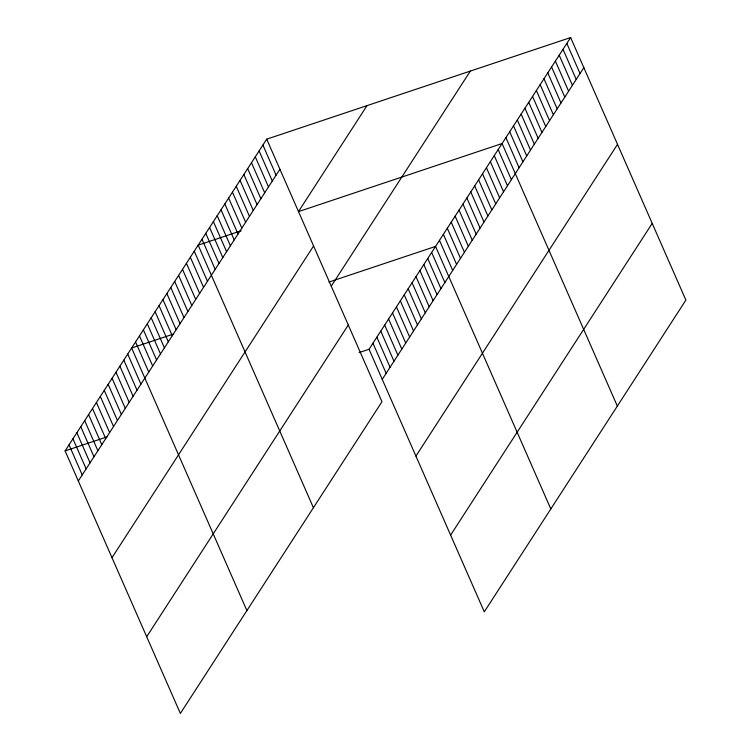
<?xml version="1.0" encoding="UTF-8"?>
<svg xmlns="http://www.w3.org/2000/svg" width="751" height="751" viewBox="0 0 751 751"><rect width="100%" height="100%" fill="white"/><g stroke="black" fill="none" stroke-linecap="round" stroke-linejoin="round"><path stroke-width="1.13" d="M266.708 139.17L381.968 401.719L180.371 713.45L65.112 450.9L266.708 139.17L570.629 37.55L685.888 300.1L484.292 611.83L369.032 349.281L570.629 37.55M78.32 480.978L279.916 169.247M367.004 105.638L298.466 211.622L502.09 143.535L617.341 406.094M111.993 557.693L313.589 245.962M331.36 285.99L470.342 71.082M146.689 636.735L348.286 325.005M382.24 379.368L583.837 67.637M415.923 456.082L617.51 144.352M450.609 535.116L652.206 223.385M241.155 230.782L198.17 245.155L313.42 507.704M173.519 334.026L131.641 348.023L246.891 610.582M328.938 282.057L435.561 246.412L550.812 508.962M65.112 450.9L106.999 436.894M359.119 352.595L369.032 349.281M566.827 43.436L580.035 73.523M563.015 49.322L576.224 79.409M559.213 55.217L572.412 85.304M555.402 61.103L568.61 91.19M551.591 66.989L564.799 97.076M547.789 72.875L560.988 102.962M543.977 78.771L557.186 108.848M540.166 84.656L553.374 114.743M536.364 90.542L549.563 120.629M532.553 96.428L545.761 126.515M528.742 102.324L541.95 132.401M524.94 108.21L538.148 138.297M521.128 114.096L534.337 144.183M517.326 119.982L530.525 150.069M513.515 125.877L526.723 155.955M509.704 131.763L522.912 161.85M505.902 137.649L519.101 167.736M498.176 149.59L511.384 179.677M494.261 155.645L507.469 185.722M490.347 161.69L503.555 191.777M486.432 167.745L499.64 197.832M482.527 173.791L495.726 203.878M478.612 179.846L491.821 209.933M474.698 185.901L487.906 215.978M470.783 191.946L483.991 222.033M466.869 198.001L480.077 228.088M462.954 204.047L476.162 234.134M459.039 210.102L472.248 240.189M455.134 216.157L468.333 246.234M451.22 222.202L464.418 252.289M447.305 228.257L460.513 258.344M443.39 234.312L456.599 264.39M439.476 240.358L452.684 270.444M431.647 252.458L444.855 282.545M427.732 258.513L440.94 288.6M423.827 264.568L437.026 294.645M419.912 270.613L433.12 300.7M415.998 276.668L429.206 306.755M412.083 282.714L425.291 312.801M408.168 288.769L421.377 318.856M404.254 294.824L417.462 324.901M400.339 300.869L413.548 330.956M396.434 306.924L409.633 337.011M392.52 312.97L405.718 343.057M388.605 319.025L401.813 349.112M384.69 325.08L397.899 355.157M380.776 331.125L393.984 361.212M376.861 337.18L390.069 367.267M372.947 343.226L386.155 373.313M262.906 145.056L276.105 175.143M259.095 150.942L272.303 181.029M255.284 156.828L268.492 186.915M251.482 162.723L264.69 192.8M247.67 168.609L260.879 198.696M243.859 174.495L257.067 204.582M240.057 180.381L253.265 210.468M236.246 186.276L249.454 216.354M232.444 192.162L245.643 222.249M228.633 198.048L241.841 228.135M224.821 203.934L238.029 234.021M221.019 209.829L234.218 239.907M217.208 215.715L230.416 245.802M213.397 221.601L226.605 251.688M209.595 227.487L222.803 257.574M205.783 233.383L218.992 263.46M201.972 239.269L215.18 269.356M194.256 251.21L207.464 281.287M190.341 257.255L203.549 287.342M186.426 263.31L199.635 293.397M182.512 269.356L195.72 299.442M178.597 275.41L191.805 305.497M174.692 281.465L187.891 311.543M170.777 287.511L183.986 317.598M166.863 293.566L180.071 323.653M162.948 299.621L176.156 329.698M159.034 305.666L172.242 335.753M155.119 311.721L168.327 341.808M151.204 317.767L164.413 347.854M147.299 323.822L160.498 353.909M143.385 329.877L156.584 359.954M139.47 335.922L152.678 366.009M135.555 341.977L148.764 372.064M127.726 354.078L140.935 384.165M123.812 360.133L137.02 390.21M119.897 366.178L133.105 396.265M115.992 372.233L129.191 402.32M112.077 378.279L125.286 408.366M108.163 384.334L121.371 414.421M104.248 390.389L117.456 420.466M100.334 396.434L113.542 426.521M96.419 402.489L109.627 432.576M92.504 408.535L105.713 438.622M88.599 414.59L101.798 444.676M84.685 420.644L97.883 450.722M80.77 426.69L93.978 456.777M76.855 432.745L90.064 462.832M72.941 438.8L86.149 468.877M69.026 444.845L82.234 474.932"/></g></svg>
